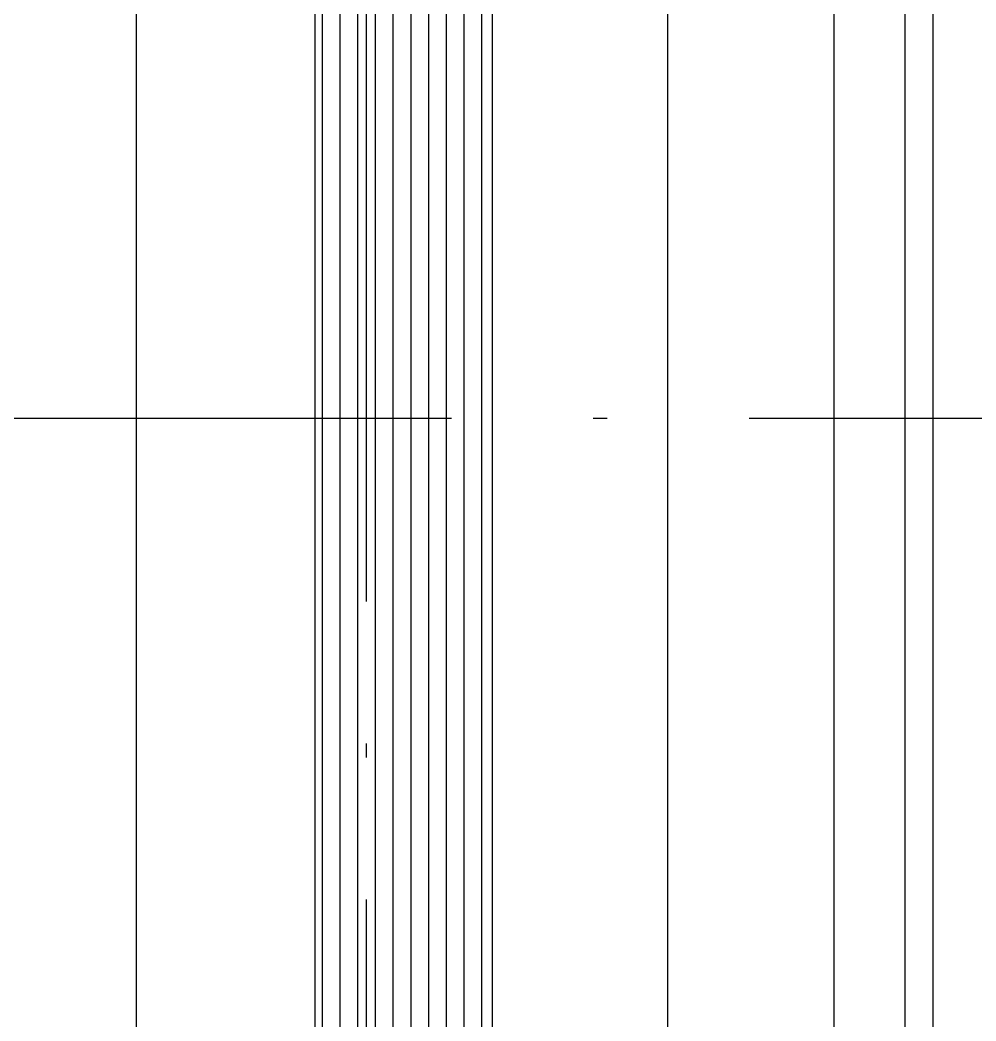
# Model space of a CAD drawing. Extents: x 44111 to 90315, y 4379 to 151689.
# Drawn here: x 64865 to 66214, y 134769 to 136181 of the extents above; entities that cross this region are included whole.
import ezdxf

# ---------------------------------------------------------------- set-up
doc = ezdxf.new("R2010")
doc.units = 0
doc.header["$LTSCALE"] = 1000
doc.header["$MEASUREMENT"] = 0
doc.linetypes.add('DOTE', pattern=[2.42, 2, -0.2, 0.02, -0.2])
for name, color, linetype in [('A-DOTE', 1, 'DOTE'), ('A-立面外墙材料填充', 8, 'Continuous'), ('A-立面看线', 50, 'Continuous')]:
    doc.layers.add(name, color=color, linetype=linetype)

msp = doc.modelspace()

# ---------------------------------------------------------------- linework, layer by layer
at = {"layer": 'A-DOTE'}
for p, q in [((65353.5, 130520.4), (65353.5, 142869.2)), ((53793.5, 135619.2), (77553.5, 135619.2))]:
    msp.add_line(p, q, dxfattribs=at)
at = {"layer": 'A-立面外墙材料填充'}
for p, q in [((65281, 133032.2), (65281, 136625.6)), ((65291, 136625.6), (65291, 133032.2)), ((65516, 136625.6), (65516, 133032.2)), ((65531, 136625.6), (65531, 133032.2)), ((65316, 136388.3), (65316, 134282)), ((65491, 136383.1), (65491, 134282)), ((65341, 136362), (65341, 134282)), ((65466, 136356.7), (65466, 134282)), ((65366, 136335.7), (65366, 134282)), ((65441, 136330.4), (65441, 134282)), ((65391, 136309.4), (65391, 134282)), ((65416, 136304.1), (65416, 134282))]:
    msp.add_line(p, q, dxfattribs=at)
at = {"layer": 'A-立面看线'}
for p, q in [((66013.5, 132018.8), (66013.5, 138019.2)), ((66113.5, 137919.2), (66113.5, 132018.8)), ((66153.5, 132018.8), (66153.5, 137919.2)), ((65028.5, 137074.2), (65028.5, 132824.2)), ((65778.5, 137074.2), (65778.5, 132824.2))]:
    msp.add_line(p, q, dxfattribs=at)

doc.saveas('drawing.dxf')
